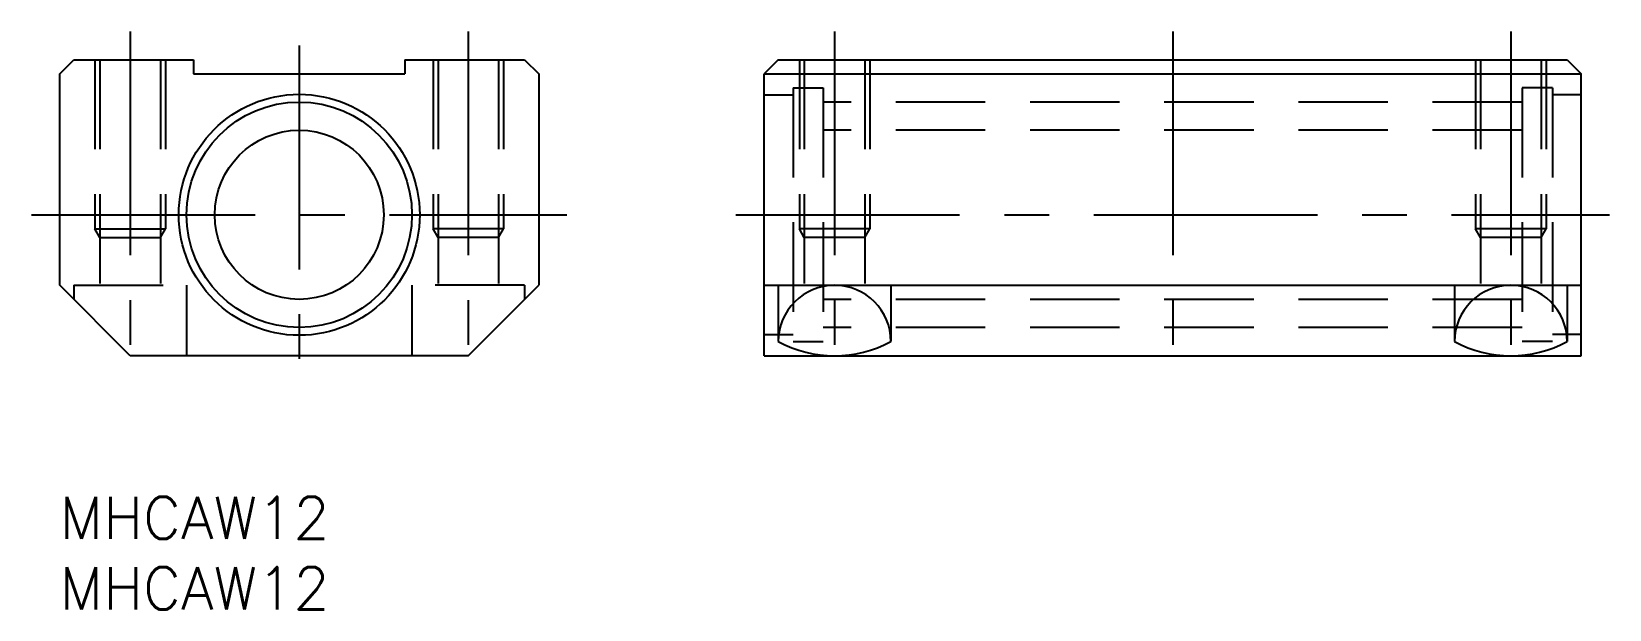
# Model space of a CAD drawing. Extents: x -2 to 110, y -8 to 33.
import ezdxf

# ---------------------------------------------------------------- set-up
doc = ezdxf.new("R2010")
doc.units = 0
doc.header["$LTSCALE"] = 0.5
doc.linetypes.add('CENTER', pattern=[50.8, 31.75, -6.35, 6.35, -6.35])
doc.linetypes.add('DASHED', pattern=[19.05, 12.7, -6.35])
for name, color, linetype in [('MSM_CENTER', 1, 'CENTER'), ('MSM_CONTINUOUS', 7, 'CONTINUOUS'), ('MSM_DASHED', 4, 'DASHED'), ('MSM_PART_NUMBER', 7, 'CONTINUOUS')]:
    doc.layers.add(name, color=color, linetype=linetype)
doc.styles.get("Standard").update_dxf_attribs({"font": 'txt.shx', "height": 3, "bigfont": 'bigfont.shx'})

msp = doc.modelspace()

# ---------------------------------------------------------------- linework, layer by layer
at = {"layer": 'MSM_CENTER'}
for p, q in [((5, 33), (5, 8)), ((29, 33), (29, 8)), ((55, 33), (55, 8)), ((79, 33), (79, 8)), ((103, 33), (103, 8)), ((17, 32), (17, 8)), ((-2, 20), (36, 20)), ((48, 20), (110, 20))]:
    msp.add_line(p, q, dxfattribs=at)
at = {"layer": 'MSM_CONTINUOUS'}
for p, q in [((0, 30), (1, 31)), ((1, 31), (9.5, 31)), ((9.5, 31), (9.5, 30)), ((24.5, 31), (24.5, 30)), ((24.5, 31), (33, 31)), ((33, 31), (34, 30)), ((51, 31), (50, 30)), ((51, 31), (107, 31)), ((107, 31), (108, 30)), ((0, 15), (0, 30)), ((9.5, 30), (24.5, 30)), ((34, 30), (34, 15)), ((50, 10), (50, 30)), ((50, 30), (108, 30)), ((108, 10), (108, 30)), ((5, 10), (0, 15)), ((29, 10), (34, 15)), ((50, 15), (108, 15)), ((29, 10), (5, 10)), ((50, 10), (108, 10))]:
    msp.add_line(p, q, dxfattribs=at)
for radius in [8.55, 8, 6]:
    msp.add_circle((17, 20), radius, dxfattribs=at)
for centre, radius, start, end in [((55, 11), 4, 0, 180), ((103, 11), 4, 0, 180), ((55, 18.5), 8.5, 241.9275, 298.0725), ((103, 18.5), 8.5, 241.9275, 298.0725)]:
    msp.add_arc(centre, radius, start, end, dxfattribs=at)
at = {"layer": 'MSM_DASHED'}
for p, q in [((2.5, 31), (2.5, 19)), ((2.85, 31), (2.85, 15)), ((7.15, 31), (7.15, 15)), ((7.5, 31), (7.5, 19)), ((26.5, 31), (26.5, 19)), ((26.85, 31), (26.85, 15)), ((31.15, 31), (31.15, 15)), ((31.5, 31), (31.5, 19)), ((52.5, 31), (52.5, 19)), ((52.85, 31), (52.85, 15)), ((57.15, 31), (57.15, 15)), ((57.5, 31), (57.5, 19)), ((100.5, 31), (100.5, 19)), ((100.85, 31), (100.85, 15)), ((105.15, 31), (105.15, 15)), ((105.5, 31), (105.5, 19)), ((50, 28.5), (52.05, 28.5)), ((52.05, 29), (52.05, 11)), ((52.05, 29), (54.2, 29)), ((54.2, 29), (54.2, 11)), ((103.8, 28), (54.2, 28)), ((103.8, 29), (103.8, 11)), ((105.95, 29), (103.8, 29)), ((105.95, 29), (105.95, 11)), ((108, 28.5), (105.95, 28.5)), ((103.8, 26), (54.2, 26)), ((2.5, 19), (7.5, 19)), ((2.85, 18.39), (2.5, 19)), ((2.85, 18.39), (7.15, 18.39)), ((7.15, 18.39), (7.5, 19)), ((31.5, 19), (26.5, 19)), ((26.85, 18.39), (26.5, 19)), ((31.15, 18.39), (26.85, 18.39)), ((31.15, 18.39), (31.5, 19)), ((57.5, 19), (52.5, 19)), ((52.85, 18.39), (52.5, 19)), ((57.15, 18.39), (52.85, 18.39)), ((57.15, 18.39), (57.5, 19)), ((105.5, 19), (100.5, 19)), ((100.85, 18.39), (100.5, 19)), ((105.15, 18.39), (100.85, 18.39)), ((105.15, 18.39), (105.5, 19)), ((1, 15), (9, 15)), ((1, 15), (1, 14)), ((9, 15), (9, 10)), ((33, 15), (25, 15)), ((25, 15), (25, 10)), ((33, 15), (33, 14)), ((51, 15), (51, 11)), ((59, 15), (59, 11)), ((99, 15), (99, 11)), ((107, 15), (107, 11)), ((103.8, 14), (54.2, 14)), ((50, 11.5), (52.05, 11.5)), ((103.8, 12), (54.2, 12)), ((108, 11.5), (105.95, 11.5)), ((52.05, 11), (54.2, 11)), ((105.95, 11), (103.8, 11))]:
    msp.add_line(p, q, dxfattribs=at)

# ---------------------------------------------------------------- texts
at = {"layer": 'MSM_PART_NUMBER'}
for p in [(0, -3), (0, -8)]:
    msp.add_text('MHCAW12', height=3, dxfattribs=at).set_placement(p)

doc.saveas('drawing.dxf')
